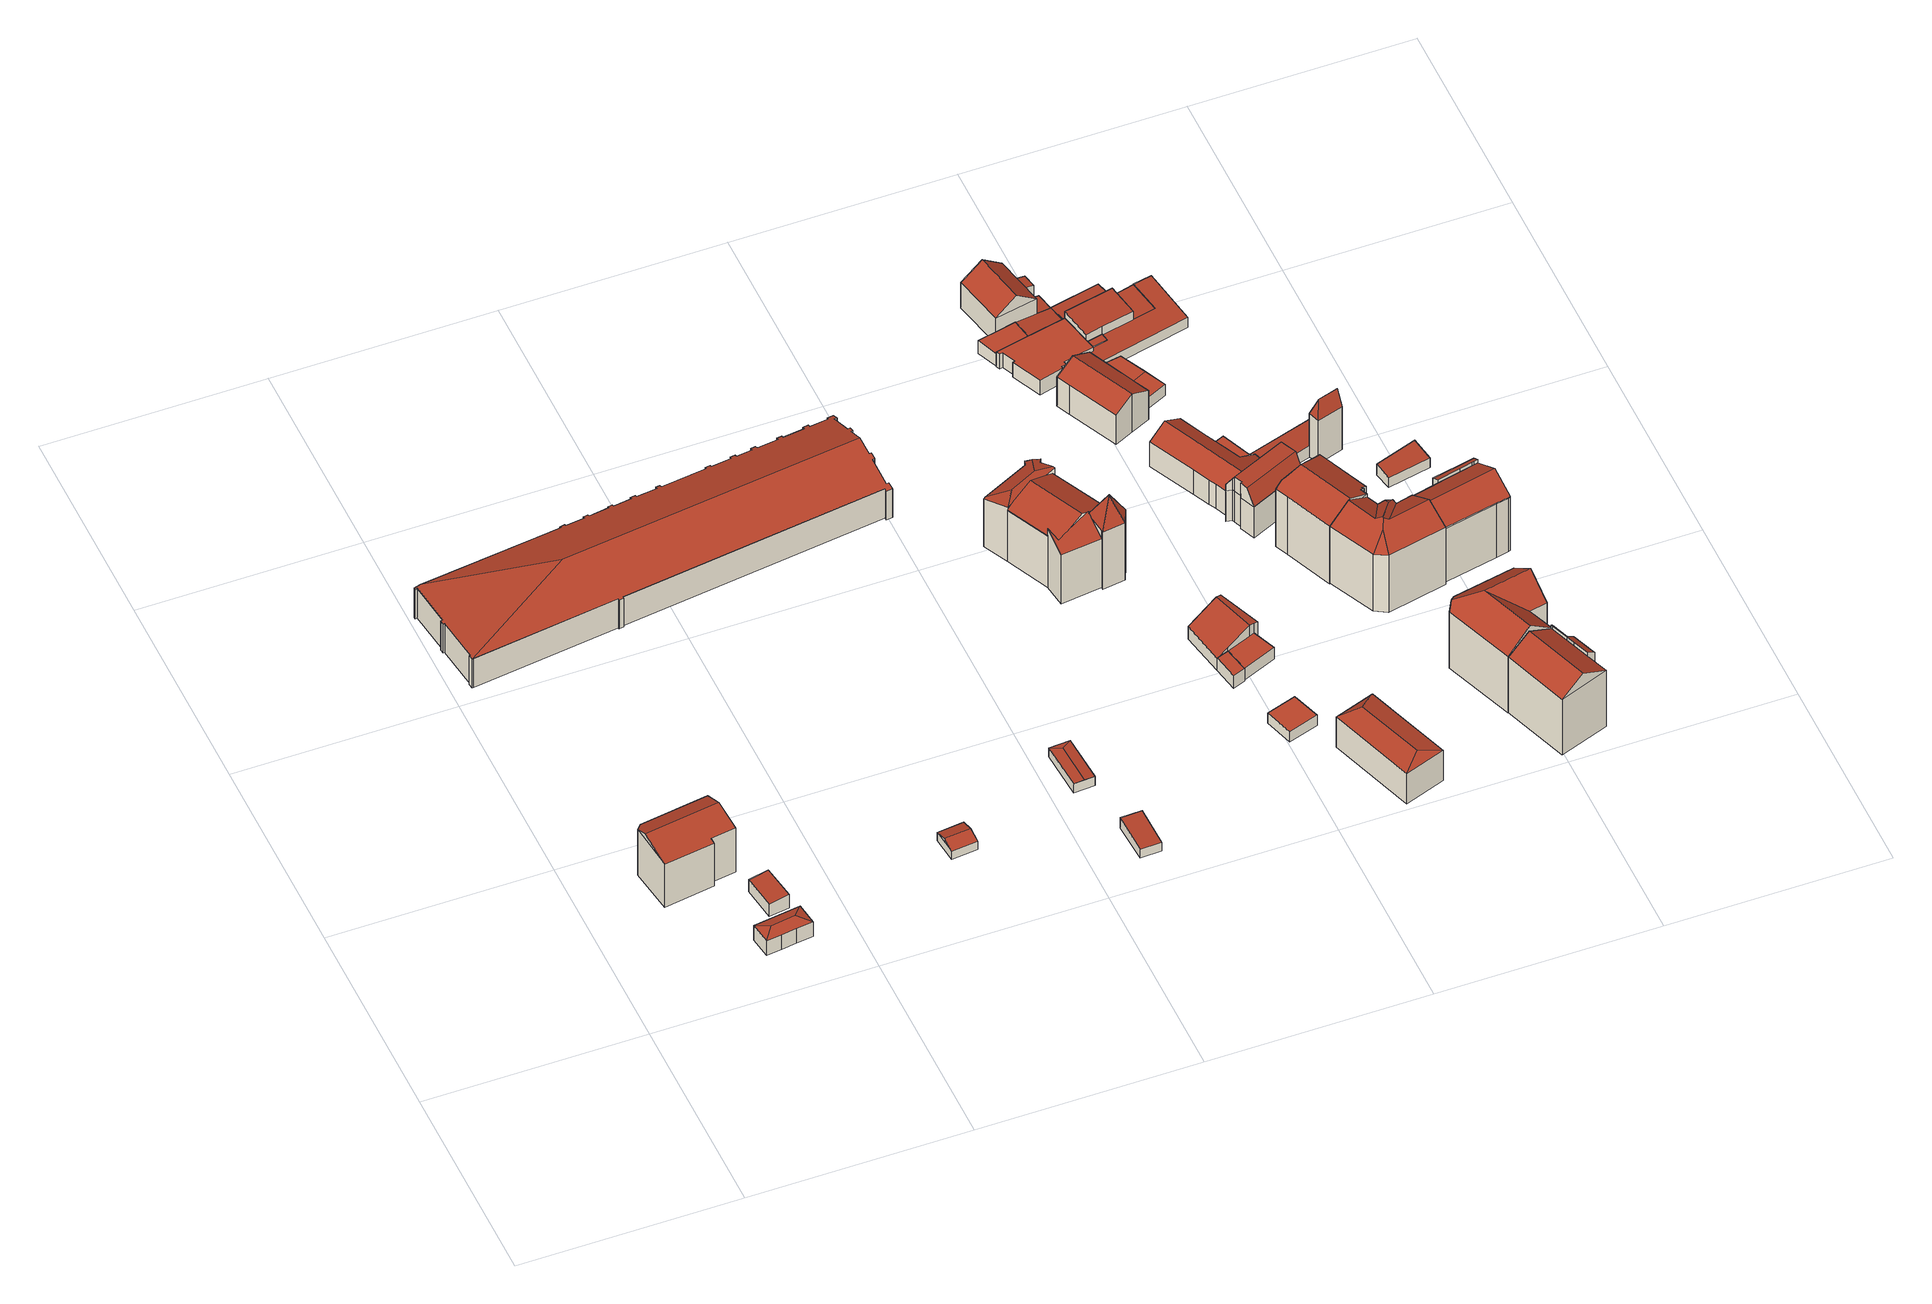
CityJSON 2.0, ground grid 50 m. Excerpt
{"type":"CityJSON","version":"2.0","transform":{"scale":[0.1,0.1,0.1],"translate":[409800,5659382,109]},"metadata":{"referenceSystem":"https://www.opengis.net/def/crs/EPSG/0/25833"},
"CityObjects":{
"building1":{"type":"Building","attributes":{"Dachtyp_tdc":"tdcFreeFormRoof","Gemeindeschluessel":14612000,"Dachneigung":15.01,"QualitaetDacherkennung":61,"Geometrietyp2DReferenz":"3000","measuredHeight":14.32,"function":"31001_9998","roofType":"5000"},"geometry":[{"type":"Solid","lod":"2","boundaries":[[[[0,1,2,3]],[[1,4,5,2]],[[4,6,7,5]],[[6,8,9,7]],[[8,10,11,9]],[[10,12,13,11]],[[12,0,3,13]],[[14,12,10,8,15]],[[1,0,14,15,6,4]],[[8,6,15]],[[0,12,14]],[[3,2,5,7,9,11,13]]]],"semantics":{"surfaces":[{"type":"WallSurface"},{"type":"RoofSurface"},{"type":"GroundSurface"}],"values":[[0,0,0,0,0,0,0,1,1,0,0,2]]}}]},
"building2":{"type":"Building","attributes":{"Dachtyp_tdc":"tdcFreeFormRoof","Gemeindeschluessel":14612000,"Dachneigung":17.48,"QualitaetDacherkennung":26,"Geometrietyp2DReferenz":"3000","measuredHeight":4.99,"function":"31001_9998","roofType":"5000"},"geometry":[{"type":"Solid","lod":"2","boundaries":[[[[16,17,18,19]],[[17,20,21,18]],[[20,22,23,21]],[[22,24,25,23]],[[24,26,27,25]],[[26,16,19,27]],[[22,20,17,16,28,29]],[[16,26,28]],[[26,24,29,28]],[[24,22,29]],[[19,18,21,23,25,27]]]],"semantics":{"surfaces":[{"type":"WallSurface"},{"type":"RoofSurface"},{"type":"GroundSurface"}],"values":[[0,0,0,0,0,0,1,1,1,1,2]]}}]},
"building3":{"type":"Building","attributes":{"Dachtyp_tdc":"tdcPolyFlatRoof","Gemeindeschluessel":14612000,"Dachneigung":5.68,"QualitaetDacherkennung":78,"Geometrietyp2DReferenz":"3000","measuredHeight":3.9,"function":"31001_9998","roofType":"2100"},"geometry":[{"type":"Solid","lod":"2","boundaries":[[[[30,31,32,33]],[[31,34,35,32]],[[34,36,37,35]],[[36,30,33,37]],[[36,34,31,30]],[[33,32,35,37]]]],"semantics":{"surfaces":[{"type":"WallSurface"},{"type":"RoofSurface"},{"type":"GroundSurface"}],"values":[[0,0,0,0,1,2]]}}]},
"building4":{"type":"Building","attributes":{"Dachtyp_tdc":"tdcGableRoof","Gemeindeschluessel":14612000,"Dachneigung":16.57,"QualitaetDacherkennung":82,"Geometrietyp2DReferenz":"3000","measuredHeight":3.23,"function":"31001_9998","roofType":"3100"},"geometry":[{"type":"Solid","lod":"2","boundaries":[[[[38,39,40,41]],[[39,42,43,40]],[[42,44,45,43]],[[44,38,41,45]],[[42,39,46]],[[38,44,47]],[[39,38,47,46]],[[44,42,46,47]],[[41,40,43,45]]]],"semantics":{"surfaces":[{"type":"WallSurface"},{"type":"RoofSurface"},{"type":"GroundSurface"}],"values":[[0,0,0,0,0,0,1,1,2]]}}]},
"building5":{"type":"Building","attributes":{"name":"Straßenbahnhof Mickten","Dachtyp_tdc":"tdcFreeFormRoof","Gemeindeschluessel":14612000,"Dachneigung":20.37,"QualitaetDacherkennung":36,"Geometrietyp2DReferenz":"3000","measuredHeight":12.6,"function":"31001_2052","roofType":"5000"},"geometry":[{"type":"Solid","lod":"2","boundaries":[[[[48,49,50,51]],[[49,52,53,50]],[[52,54,55,53]],[[54,56,57,55]],[[56,58,59,57]],[[58,60,61,59]],[[60,62,63,61]],[[62,64,65,63]],[[64,66,67,65]],[[66,68,69,67]],[[68,70,71,69]],[[70,72,73,71]],[[72,74,75,73]],[[74,76,77,75]],[[76,78,79,77]],[[78,80,81,79]],[[80,82,83,81]],[[82,84,85,83]],[[84,86,87,85]],[[86,88,89,87]],[[88,90,91,89]],[[90,92,93,91]],[[92,94,95,93]],[[94,96,97,95]],[[96,98,99,97]],[[98,100,101,99]],[[100,102,103,101]],[[102,104,105,103]],[[104,106,107,105]],[[106,108,109,107]],[[108,110,111,109]],[[110,112,113,111]],[[112,114,115,113]],[[114,116,117,115]],[[116,118,119,117]],[[118,120,121,119]],[[120,122,123,121]],[[122,124,125,123]],[[124,126,127,125]],[[126,128,129,127]],[[128,130,131,129]],[[130,132,133,131]],[[132,134,135,133]],[[134,136,137,135]],[[136,138,139,137]],[[138,140,141,139]],[[140,142,143,141]],[[142,144,145,143]],[[144,146,147,145]],[[146,148,149,147]],[[148,150,151,149]],[[150,152,153,151]],[[152,154,155,153]],[[154,156,157,155]],[[156,158,159,157]],[[158,160,161,159]],[[160,162,163,161]],[[162,164,165,163]],[[164,166,167,165]],[[166,168,169,167]],[[168,170,171,169]],[[170,172,173,171]],[[172,174,175,173]],[[174,176,177,175]],[[176,178,179,177]],[[178,180,181,179]],[[180,182,183,181]],[[182,184,185,183]],[[184,186,187,185]],[[186,188,189,187]],[[188,190,191,189]],[[190,192,193,191]],[[192,194,195,193]],[[194,196,197,195]],[[196,48,51,197]],[[198,199,90,200,201,202,203,204,205,206,207,208,209]],[[210,74,72,211,212,213,214,215,216,217,201,200,218,219,84,82,80,220]],[[221,222,223,224,225,226,227,228,229,230,231,232,233,234,235,236,237,238,239,240,241,242,243,244,245,246,247,248,249,250,251,252,253,254,255,256,257,258,259,260,261,262,263,264,265,266,267,268,269,270,202,201,217]],[[108,203,202,270,110]],[[110,270,269,112]],[[112,269,268,114]],[[114,268,267,116]],[[116,267,266,118]],[[118,266,265,120]],[[120,265,264,122]],[[122,264,263,124]],[[124,263,262,126]],[[126,262,261,128]],[[130,260,259,132]],[[136,257,256,138]],[[128,261,260,130]],[[132,259,258,134]],[[134,258,257,136]],[[138,256,255,140]],[[140,255,254,142]],[[142,254,253,144]],[[144,253,252,146]],[[146,252,251,148]],[[148,251,250,150]],[[150,250,249,152]],[[152,249,248,154]],[[154,248,247,156]],[[156,247,246,158]],[[158,246,245,160]],[[160,245,244,162]],[[162,244,243,164]],[[164,243,242,166]],[[166,242,241,168]],[[168,241,240,170]],[[170,240,239,172]],[[172,239,238,174]],[[174,238,237,176]],[[176,237,236,178]],[[178,236,235,180]],[[180,235,234,182]],[[182,234,233,184]],[[184,233,232,186]],[[186,232,231,188]],[[188,231,230,190]],[[190,230,229,192]],[[192,229,228,194]],[[194,228,227,196]],[[196,227,226,48]],[[48,226,225,49]],[[49,225,224,52]],[[52,224,223,54]],[[54,223,222,56]],[[56,222,221,58]],[[58,221,217,216,60]],[[78,220,80]],[[76,210,220,78]],[[86,219,218,88]],[[84,219,86]],[[88,218,200,90]],[[60,216,215,62]],[[62,215,214,64]],[[64,214,213,66]],[[66,213,212,68]],[[68,212,211,70]],[[70,211,72]],[[74,210,76]],[[96,209,208,98]],[[94,198,209,96]],[[98,208,207,100]],[[100,207,206,102]],[[102,206,205,104]],[[106,204,203,108]],[[104,205,204,106]],[[90,199,92]],[[92,199,198,94]],[[51,50,53,55,57,59,61,63,65,67,69,71,73,75,77,79,81,83,85,87,89,91,93,95,97,99,101,103,105,107,109,111,113,115,117,119,121,123,125,127,129,131,133,135,137,139,141,143,145,147,149,151,153,155,157,159,161,163,165,167,169,171,173,175,177,179,181,183,185,187,189,191,193,195,197]]]],"semantics":{"surfaces":[{"type":"WallSurface"},{"type":"RoofSurface"},{"type":"GroundSurface"}],"values":[[0,0,0,0,0,0,0,0,0,0,0,0,0,0,0,0,0,0,0,0,0,0,0,0,0,0,0,0,0,0,0,0,0,0,0,0,0,0,0,0,0,0,0,0,0,0,0,0,0,0,0,0,0,0,0,0,0,0,0,0,0,0,0,0,0,0,0,0,0,0,0,0,0,0,0,1,1,1,0,0,0,0,0,0,0,0,0,0,0,0,0,0,0,0,0,0,0,0,0,0,0,0,0,0,0,0,0,0,0,0,0,0,0,0,0,0,0,0,0,0,0,0,0,0,0,0,0,0,0,0,0,0,0,0,0,0,0,0,0,0,0,0,0,0,0,0,0,0,0,0,2]]}}]},
"building6":{"type":"Building","attributes":{"Dachtyp_tdc":"tdcPolyFlatRoof","Gemeindeschluessel":14612000,"Dachneigung":2.83,"QualitaetDacherkennung":81,"Geometrietyp2DReferenz":"3000","measuredHeight":2.91,"function":"31001_9998","roofType":"2100"},"geometry":[{"type":"Solid","lod":"2","boundaries":[[[[271,272,273,274]],[[272,275,276,273]],[[275,277,278,276]],[[277,271,274,278]],[[277,275,272,271]],[[274,273,276,278]]]],"semantics":{"surfaces":[{"type":"WallSurface"},{"type":"RoofSurface"},{"type":"GroundSurface"}],"values":[[0,0,0,0,1,2]]}}]},
"building7":{"type":"Building","attributes":{"Gemeindeschluessel":14612000,"Dachneigung":84.31,"Dachorientierung":176.51,"MittlereTraufHoehe":111.85,"QualitaetDacherkennung":81,"ObjektHoehe":2.68,"BodenHoehe":109.41,"Geometrietyp2DReferenz":"3000","AbsoluteHoehe":112.09,"Dachflaeche":55.54,"measuredHeight":2.68,"function":"31001_9998","roofType":"5000","storeysAboveGround":1},"geometry":[{"type":"MultiSurface","lod":"2","boundaries":[[[279,280,281,282]],[[280,283,284,281]],[[283,285,286,284]],[[285,279,282,286]],[[283,280,287]],[[279,285,288]],[[280,279,288,287]],[[285,283,287,288]],[[282,281,284,286]]],"semantics":{"surfaces":[{"type":"WallSurface"},{"type":"RoofSurface"},{"type":"GroundSurface"}],"values":[0,0,0,0,1,0,1,1,2]}}]},
"building8":{"type":"Building","attributes":{"Gemeindeschluessel":14612000,"Geometrietyp2DReferenz":"3000","function":"31001_9998","roofType":"9999"},"children":["building8-1","building8-2","building8-3","building8-4"]},
"building8-1":{"type":"BuildingPart","attributes":{"Dachtyp_tdc":"tdcFreeFormRoof","Dachneigung":60.37,"QualitaetDacherkennung":28,"Geometrietyp2DReferenz":"3000","measuredHeight":22.29,"roofType":"5000"},"parents":["building8"],"geometry":[{"type":"MultiSurface","lod":"2","boundaries":[[[289,290,291,292]],[[290,293,294,291]],[[293,295,296,297,294]],[[298,299,300,301,302]],[[299,289,292,300]],[[303,304,305,306,295,293]],[[303,293,290]],[[304,303,290,289]],[[304,289,299]],[[304,299,298,307,305]],[[292,291,294,297,308,301,300]]],"semantics":{"surfaces":[{"type":"WallSurface"},{"type":"RoofSurface"},{"type":"GroundSurface"}],"values":[0,0,0,0,0,1,1,1,1,1,2]}}]},
"building8-2":{"type":"BuildingPart","attributes":{"Dachtyp_tdc":"tdcGableRoof","Dachneigung":21.59,"QualitaetDacherkennung":41,"Geometrietyp2DReferenz":"3000","measuredHeight":17.66,"roofType":"3100"},"parents":["building8"],"geometry":[{"type":"MultiSurface","lod":"2","boundaries":[[[309,310,311,312]],[[313,302,301,314]],[[313,315,316,317,318,319,307,302]],[[320,321,322,317,316,323,324]],[[309,320,324,310]],[[301,308,325,312,311,314]]],"semantics":{"surfaces":[{"type":"WallSurface"},{"type":"RoofSurface"},{"type":"GroundSurface"}],"values":[0,0,1,1,0,2]}}]},
"building8-3":{"type":"BuildingPart","attributes":{"Dachtyp_tdc":"tdcFreeFormRoof","Dachneigung":27.57,"QualitaetDacherkennung":41,"Geometrietyp2DReferenz":"3000","measuredHeight":15.95,"roofType":"5000"},"parents":["building8"],"geometry":[{"type":"MultiSurface","lod":"2","boundaries":[[[326,327,328,329]],[[327,330,331,328]],[[330,332,333,331]],[[332,334,335,333]],[[334,336,337,335]],[[338,326,329,311,310,324]],[[338,339,340,326]],[[341,342,334,332,343]],[[336,342,341,339,338,323,315]],[[341,343,330,327,340,339]],[[327,326,340]],[[332,330,343]],[[336,334,342]],[[329,328,331,333,335,337,314,311]]],"semantics":{"surfaces":[{"type":"WallSurface"},{"type":"RoofSurface"},{"type":"GroundSurface"}],"values":[0,0,0,0,0,0,1,1,1,1,0,0,0,2]}}]},
"building8-4":{"type":"BuildingPart","attributes":{"Dachtyp_tdc":"tdcPolyFlatRoof","Dachneigung":28.76,"QualitaetDacherkennung":67,"Geometrietyp2DReferenz":"3000","measuredHeight":16.93,"roofType":"2100"},"parents":["building8"],"geometry":[{"type":"MultiSurface","lod":"2","boundaries":[[[296,344,345,297]],[[344,346,320,309,312,345]],[[346,344,296,306,347,318,322,348]],[[325,308,297,345,312]]],"semantics":{"surfaces":[{"type":"WallSurface"},{"type":"RoofSurface"},{"type":"GroundSurface"}],"values":[0,0,1,2]}}]},
"building9":{"type":"Building","attributes":{"Dachtyp_tdc":"tdcPolyFlatRoof","Gemeindeschluessel":14612000,"Dachneigung":0,"QualitaetDacherkennung":78,"Geometrietyp2DReferenz":"3000","measuredHeight":3.44,"function":"31001_9998","roofType":"1000"},"geometry":[{"type":"Solid","lod":"2","boundaries":[[[[349,350,351,352]],[[350,353,354,351]],[[353,355,356,354]],[[355,349,352,356]],[[355,353,350,349]],[[352,351,354,356]]]],"semantics":{"surfaces":[{"type":"WallSurface"},{"type":"RoofSurface"},{"type":"GroundSurface"}],"values":[[0,0,0,0,1,2]]}}]},
"building10":{"type":"Building","attributes":{"Dachtyp_tdc":"tdcPolyFlatRoof","Gemeindeschluessel":14612000,"Dachneigung":0,"QualitaetDacherkennung":74,"Geometrietyp2DReferenz":"3000","measuredHeight":2.83,"function":"31001_9998","roofType":"1000"},"geometry":[{"type":"Solid","lod":"2","boundaries":[[[[357,358,359,360]],[[358,361,362,359]],[[361,363,364,362]],[[363,357,360,364]],[[363,361,358,357]],[[360,359,362,364]]]],"semantics":{"surfaces":[{"type":"WallSurface"},{"type":"RoofSurface"},{"type":"GroundSurface"}],"values":[[0,0,0,0,1,2]]}}]},
"building11":{"type":"Building","attributes":{"Dachtyp_tdc":"tdcGableRoof","Gemeindeschluessel":14612000,"Dachneigung":20.02,"QualitaetDacherkennung":50,"Geometrietyp2DReferenz":"3000","measuredHeight":6.52,"function":"31001_9998","roofType":"3100"},"geometry":[{"type":"Solid","lod":"2","boundaries":[[[[365,366,367,368]],[[366,369,356,367]],[[369,370,354,356]],[[370,371,372,354]],[[371,373,374,372]],[[373,375,376,374]],[[375,377,378,376]],[[377,365,368,378]],[[373,371,370,369,366]],[[366,365,377,375,373]],[[368,367,356,354,372,374,376,378]]]],"semantics":{"surfaces":[{"type":"WallSurface"},{"type":"RoofSurface"},{"type":"GroundSurface"}],"values":[[0,0,0,0,0,0,0,0,1,1,2]]}}]},
"building12":{"type":"Building","attributes":{"Dachtyp_tdc":"tdcPolyFlatRoof","Gemeindeschluessel":14612000,"Dachneigung":0,"QualitaetDacherkennung":77,"Geometrietyp2DReferenz":"3000","measuredHeight":3.36,"function":"31001_9998","roofType":"1000"},"geometry":[{"type":"Solid","lod":"2","boundaries":[[[[379,380,381,382]],[[380,383,384,381]],[[383,385,386,384]],[[385,379,382,386]],[[385,383,380,379]],[[382,381,384,386]]]],"semantics":{"surfaces":[{"type":"WallSurface"},{"type":"RoofSurface"},{"type":"GroundSurface"}],"values":[[0,0,0,0,1,2]]}}]},
"building13":{"type":"Building","attributes":{"Dachtyp_tdc":"tdcFreeFormRoof","Gemeindeschluessel":14612000,"Dachneigung":17.08,"QualitaetDacherkennung":82,"Geometrietyp2DReferenz":"3000","measuredHeight":10.09,"function":"31001_9998","roofType":"5000"},"geometry":[{"type":"Solid","lod":"2","boundaries":[[[[387,388,389,390]],[[388,391,392,389]],[[391,393,394,392]],[[393,395,396,394]],[[395,387,390,396]],[[397,387,398]],[[393,399,395]],[[395,399,398,387]],[[393,391,388,397,398,399]],[[388,387,397]],[[390,389,392,394,396]]]],"semantics":{"surfaces":[{"type":"WallSurface"},{"type":"RoofSurface"},{"type":"GroundSurface"}],"values":[[0,0,0,0,0,1,1,1,1,0,2]]}}]},
"building14":{"type":"Building","attributes":{"Dachtyp_tdc":"tdcPolyFlatRoof","Gemeindeschluessel":14612000,"Dachneigung":3.05,"QualitaetDacherkennung":70,"Geometrietyp2DReferenz":"3000","measuredHeight":3.7,"function":"31001_9998","roofType":"2100"},"geometry":[{"type":"Solid","lod":"2","boundaries":[[[[400,401,402,403]],[[401,404,405,402]],[[404,406,407,405]],[[406,408,409,407]],[[408,400,403,409]],[[408,406,404,401,400]],[[403,402,405,407,409]]]],"semantics":{"surfaces":[{"type":"WallSurface"},{"type":"RoofSurface"},{"type":"GroundSurface"}],"values":[[0,0,0,0,0,1,2]]}}]},
"building15":{"type":"Building","attributes":{"Dachtyp_tdc":"tdcPolyFlatRoof","Gemeindeschluessel":14612000,"Dachneigung":0,"QualitaetDacherkennung":82,"Geometrietyp2DReferenz":"3000","measuredHeight":4.2,"function":"31001_9998","roofType":"1000"},"geometry":[{"type":"Solid","lod":"2","boundaries":[[[[410,411,412,413]],[[411,414,415,412]],[[414,416,417,415]],[[416,418,419,417]],[[418,420,421,419]],[[420,422,423,421]],[[422,424,425,423]],[[424,426,427,425]],[[426,428,429,427]],[[428,430,431,429]],[[430,432,433,431]],[[432,434,435,433]],[[434,436,437,435]],[[436,438,439,437]],[[438,440,441,439]],[[440,410,413,441]],[[440,438,436,434,432,430,428,426,424,422,420,418,416,414,411,410]],[[413,412,415,417,419,421,423,425,427,429,431,433,435,437,439,441]]]],"semantics":{"surfaces":[{"type":"WallSurface"},{"type":"RoofSurface"},{"type":"GroundSurface"}],"values":[[0,0,0,0,0,0,0,0,0,0,0,0,0,0,0,0,1,2]]}}]},
"building16":{"type":"Building","attributes":{"Gemeindeschluessel":14612000,"Geometrietyp2DReferenz":"3000","function":"31001_9998","roofType":"9999"},"children":["building16-1","building16-2"]},
"building16-1":{"type":"BuildingPart","attributes":{"Dachtyp_tdc":"tdcGableRoof","Dachneigung":28.57,"QualitaetDacherkennung":68,"Geometrietyp2DReferenz":"3000","measuredHeight":10.9,"roofType":"3100"},"parents":["building16"],"geometry":[{"type":"MultiSurface","lod":"2","boundaries":[[[442,443,444,445]],[[443,446,447,444]],[[446,448,449,447]],[[448,450,451,449]],[[450,452,451]],[[453,454,455]],[[453,456,457,454]],[[456,458,459,457]],[[458,460,461,459]],[[460,462,463,461]],[[462,464,465,463]],[[464,442,445,465]],[[460,458,456,453,450,448,446,443]],[[443,442,464,462,460]],[[445,444,447,449,451,454,457,459,461,463,465]]],"semantics":{"surfaces":[{"type":"WallSurface"},{"type":"RoofSurface"},{"type":"GroundSurface"}],"values":[0,0,0,0,0,0,0,0,0,0,0,0,1,1,2]}}]},
"building16-2":{"type":"BuildingPart","attributes":{"Dachtyp_tdc":"tdcPolyFlatRoof","Dachneigung":0,"QualitaetDacherkennung":64,"Geometrietyp2DReferenz":"3000","measuredHeight":3.22,"roofType":"1000"},"parents":["building16"],"geometry":[{"type":"MultiSurface","lod":"2","boundaries":[[[452,466,467,451]],[[466,468,469,467]],[[468,455,454,469]],[[455,468,466,452]],[[451,467,469,454]]],"semantics":{"surfaces":[{"type":"WallSurface"},{"type":"RoofSurface"},{"type":"GroundSurface"}],"values":[0,0,0,1,2]}}]},
"building17":{"type":"Building","attributes":{"Gemeindeschluessel":14612000,"Geometrietyp2DReferenz":"3000","function":"31001_9998","roofType":"9999"},"children":["building17-1","building17-2"]},
"building17-1":{"type":"BuildingPart","attributes":{"Dachtyp_tdc":"tdcPolyFlatRoof","Dachneigung":12.14,"QualitaetDacherkennung":47,"Geometrietyp2DReferenz":"3000","measuredHeight":6.46,"roofType":"2100"},"parents":["building17"],"geometry":[{"type":"MultiSurface","lod":"2","boundaries":[[[470,471,472,473]],[[471,474,475,472]],[[474,476,477,475]],[[476,474,471,470]],[[473,472,475,477]]],"semantics":{"surfaces":[{"type":"WallSurface"},{"type":"RoofSurface"},{"type":"GroundSurface"}],"values":[0,0,0,1,2]}}]},
"building17-2":{"type":"BuildingPart","attributes":{"Dachtyp_tdc":"tdcGableRoof","Dachneigung":34.69,"QualitaetDacherkennung":67,"Geometrietyp2DReferenz":"3000","measuredHeight":10.78,"roofType":"3100"},"parents":["building17"],"geometry":[{"type":"MultiSurface","lod":"2","boundaries":[[[478,479,480,481]],[[479,482,483,480]],[[482,484,485,483]],[[479,478,486]],[[484,482,487]],[[478,484,487,486]],[[482,479,486,487]],[[485,473,477,481,480,483]]],"semantics":{"surfaces":[{"type":"WallSurface"},{"type":"RoofSurface"},{"type":"GroundSurface"}],"values":[0,0,0,0,0,1,1,2]}}]},
"building18":{"type":"Building","attributes":{"Dachtyp_tdc":"tdcPolyFlatRoof","Gemeindeschluessel":14612000,"Dachneigung":5.79,"QualitaetDacherkennung":58,"Geometrietyp2DReferenz":"3000","measuredHeight":3.62,"function":"31001_9998","roofType":"2100"},"geometry":[{"type":"Solid","lod":"2","boundaries":[[[[488,406,489,490]],[[406,491,492,489]],[[491,493,494,492]],[[493,495,496,494]],[[495,488,490,496]],[[495,493,491,406,488]],[[490,489,492,494,496]]]],"semantics":{"surfaces":[{"type":"WallSurface"},{"type":"RoofSurface"},{"type":"GroundSurface"}],"values":[[0,0,0,0,0,1,2]]}}]},
"building19":{"type":"Building","attributes":{"Dachtyp_tdc":"tdcFreeFormRoof","Gemeindeschluessel":14612000,"Dachneigung":30.18,"QualitaetDacherkennung":45,"Geometrietyp2DReferenz":"3000","measuredHeight":9.51,"function":"31001_9998","roofType":"5000"},"geometry":[{"type":"Solid","lod":"2","boundaries":[[[[497,498,499,500]],[[498,501,502,499]],[[501,503,504,502]],[[503,505,506,504]],[[505,507,508,506]],[[507,509,510,508]],[[509,511,512,510]],[[511,513,514,512]],[[513,515,516,514]],[[515,517,518,516]],[[517,519,520,518]],[[519,521,522,520]],[[521,523,524,522]],[[523,525,526,524]],[[525,497,500,526]],[[498,497,527,528,507,505,503,501]],[[521,519,517,515,513,511,509,528,527,525,523]],[[497,525,527]],[[509,507,528]],[[500,499,502,504,506,508,510,512,514,516,518,520,522,524,526]]]],"semantics":{"surfaces":[{"type":"WallSurface"},{"type":"RoofSurface"},{"type":"GroundSurface"}],"values":[[0,0,0,0,0,0,0,0,0,0,0,0,0,0,0,1,1,0,0,2]]}}]},
"building20":{"type":"Building","attributes":{"Dachtyp_tdc":"tdcPolyFlatRoof","Gemeindeschluessel":14612000,"Dachneigung":5.81,"QualitaetDacherkennung":66,"Geometrietyp2DReferenz":"3000","measuredHeight":2.85,"function":"31001_9998","roofType":"2100"},"geometry":[{"type":"Solid","lod":"2","boundaries":[[[[529,530,531,532]],[[530,533,534,531]],[[533,535,536,534]],[[535,537,538,536]],[[537,529,532,538]],[[537,535,533,530,529]],[[532,531,534,536,538]]]],"semantics":{"surfaces":[{"type":"WallSurface"},{"type":"RoofSurface"},{"type":"GroundSurface"}],"values":[[0,0,0,0,0,1,2]]}}]},
"building21":{"type":"Building","attributes":{"Dachtyp_tdc":"tdcFreeFormRoof","Gemeindeschluessel":14612000,"Dachneigung":67.31,"QualitaetDacherkennung":65,"Geometrietyp2DReferenz":"3000","measuredHeight":13.13,"function":"31001_9998","roofType":"5000"},"geometry":[{"type":"Solid","lod":"2","boundaries":[[[[539,540,541,542]],[[540,543,544,541]],[[543,545,546,544]],[[545,547,499,546]],[[547,548,500,499]],[[548,549,526,500]],[[549,550,551,526]],[[550,552,553,551]],[[552,554,555,553]],[[554,556,557,555]],[[556,558,559,557]],[[558,539,542,559]],[[560,561,562,563]],[[564,565,566,547,567,568,569]],[[561,570,564,569,571,572,562]],[[556,563,562,572,558]],[[558,572,571,539]],[[539,571,569,540]],[[550,564,570,552]],[[552,570,561,560,554]],[[540,569,568,543]],[[543,568,567,545]],[[545,567,547]],[[548,566,565,549]],[[547,566,548]],[[549,565,564,550]],[[554,560,563,556]],[[542,541,544,546,499,500,526,551,553,555,557,559]]]],"semantics":{"surfaces":[{"type":"WallSurface"},{"type":"RoofSurface"},{"type":"GroundSurface"}],"values":[[0,0,0,0,0,0,0,0,0,0,0,0,1,1,1,0,0,0,0,0,0,0,0,0,0,0,0,2]]}}]},
"building22":{"type":"Building","attributes":{"Gemeindeschluessel":14612000,"Geometrietyp2DReferenz":"3000","function":"31001_9998","roofType":"9999"},"children":["building22-1","building22-2"]},
"building22-1":{"type":"BuildingPart","attributes":{"Dachtyp_tdc":"tdcPolyFlatRoof","Dachneigung":0,"QualitaetDacherkennung":88,"Geometrietyp2DReferenz":"3000","measuredHeight":3.17,"roofType":"1000"},"parents":["building22"],"geometry":[{"type":"MultiSurface","lod":"2","boundaries":[[[573,574,575,576]],[[574,577,578,575]],[[577,579,580,578]],[[579,581,582,580]],[[583,573,576,584]],[[583,581,579,577,574,573]],[[576,575,578,580,582,584]]],"semantics":{"surfaces":[{"type":"WallSurface"},{"type":"RoofSurface"},{"type":"GroundSurface"}],"values":[0,0,0,0,0,1,2]}}]},
"building22-2":{"type":"BuildingPart","attributes":{"Dachtyp_tdc":"tdcPolyFlatRoof","Dachneigung":0,"QualitaetDacherkennung":82,"Geometrietyp2DReferenz":"3000","measuredHeight":3.19,"roofType":"1000"},"parents":["building22"],"geometry":[{"type":"MultiSurface","lod":"2","boundaries":[[[585,583,584,586]],[[587,588,582,581]],[[587,589,590,588]],[[589,591,592,590]],[[591,585,586,592]],[[591,589,587,581,583,585]],[[586,584,582,588,590,592]]],"semantics":{"surfaces":[{"type":"WallSurface"},{"type":"RoofSurface"},{"type":"GroundSurface"}],"values":[0,0,0,0,0,1,2]}}]},
"building23":{"type":"Building","attributes":{"Dachtyp_tdc":"tdcPolyFlatRoof","Gemeindeschluessel":14612000,"Dachneigung":3.95,"QualitaetDacherkennung":54,"Geometrietyp2DReferenz":"3000","measuredHeight":3.44,"function":"31001_9998","roofType":"2100"},"geometry":[{"type":"Solid","lod":"2","boundaries":[[[[593,594,595,596]],[[594,597,598,595]],[[597,599,600,598]],[[599,593,596,600]],[[599,597,594,593]],[[596,595,598,600]]]],"semantics":{"surfaces":[{"type":"WallSurface"},{"type":"RoofSurface"},{"type":"GroundSurface"}],"values":[[0,0,0,0,1,2]]}}]},
"building24":{"type":"Building","attributes":{"Dachtyp_tdc":"tdcFreeFormRoof","Gemeindeschluessel":14612000,"Dachneigung":26.94,"QualitaetDacherkennung":59,"Geometrietyp2DReferenz":"3000","measuredHeight":19.9,"function":"31001_9998","roofType":"5000"},"geometry":[{"type":"Solid","lod":"2","boundaries":[[[[601,602,603,604]],[[602,605,606,603]],[[605,607,608,606]],[[607,609,610,608]],[[609,611,612,610]],[[611,613,614,612]],[[613,615,616,614]],[[615,617,618,616]],[[617,619,620,618]],[[619,601,604,620]],[[621,622,602,623]],[[617,624,621,623,601,619]],[[624,615,613,611,609,607,605,622,621]],[[617,615,624]],[[602,601,623]],[[605,602,622]],[[604,603,606,608,610,612,614,616,618,620]]]],"semantics":{"surfaces":[{"type":"WallSurface"},{"type":"RoofSurface"},{"type":"GroundSurface"}],"values":[[0,0,0,0,0,0,0,0,0,0,1,1,1,0,0,0,2]]}}]},
"building25":{"type":"Building","attributes":{"Dachtyp_tdc":"tdcPolyFlatRoof","Gemeindeschluessel":14612000,"Dachneigung":2.6,"QualitaetDacherkennung":77,"Geometrietyp2DReferenz":"3000","measuredHeight":3.23,"function":"31001_9998","roofType":"2100"},"geometry":[{"type":"Solid","lod":"2","boundaries":[[[[625,626,514,516]],[[626,627,512,514]],[[627,628,629,512]],[[628,630,631,629]],[[630,632,518,631]],[[632,625,516,518]],[[632,630,628,627,626,625]],[[516,514,512,629,631,518]]]],"semantics":{"surfaces":[{"type":"WallSurface"},{"type":"RoofSurface"},{"type":"GroundSurface"}],"values":[[0,0,0,0,0,0,1,2]]}}]},
"building26":{"type":"Building","attributes":{"Dachtyp_tdc":"tdcPolyFlatRoof","Gemeindeschluessel":14612000,"Dachneigung":2.93,"QualitaetDacherkennung":82,"Geometrietyp2DReferenz":"3000","measuredHeight":5.91,"function":"31001_9998","roofType":"2100"},"geometry":[{"type":"Solid","lod":"2","boundaries":[[[[633,634,496,635]],[[634,636,637,496]],[[636,638,639,637]],[[638,640,641,639]],[[640,633,635,641]],[[640,638,636,634,633]],[[635,496,637,639,641]]]],"semantics":{"surfaces":[{"type":"WallSurface"},{"type":"RoofSurface"},{"type":"GroundSurface"}],"values":[[0,0,0,0,0,1,2]]}}]},
"building27":{"type":"Building","attributes":{"Dachtyp_tdc":"tdcFreeFormRoof","Gemeindeschluessel":14612000,"Dachneigung":31.24,"QualitaetDacherkennung":63,"Geometrietyp2DReferenz":"3000","measuredHeight":20.14,"function":"31001_9998","roofType":"5000"},"geometry":[{"type":"Solid","lod":"2","boundaries":[[[[642,643,644,645]],[[643,617,646,644]],[[617,647,648,646]],[[647,649,650,648]],[[649,651,652,650]],[[651,653,654,652]],[[653,655,656,654]],[[655,657,658,656]],[[657,659,660,658]],[[659,642,645,660]],[[661,659,657]],[[662,661,657,655]],[[663,664,665,662,655,653]],[[663,653,651]],[[666,664,663,651,649]],[[667,666,649,647]],[[667,647,617]],[[668,665,664,666,667,617,643]],[[668,643,642]],[[661,662,665,668,642,659]],[[645,644,646,648,650,652,654,656,658,660]]]],"semantics":{"surfaces":[{"type":"WallSurface"},{"type":"RoofSurface"},{"type":"GroundSurface"}],"values":[[0,0,0,0,0,0,0,0,0,0,0,1,1,1,1,1,0,1,1,1,2]]}}]},
"building28":{"type":"Building","attributes":{"Dachtyp_tdc":"tdcPolyFlatRoof","Gemeindeschluessel":14612000,"Dachneigung":2.98,"QualitaetDacherkennung":72,"Geometrietyp2DReferenz":"3000","measuredHeight":3,"function":"31001_9998","roofType":"2100"},"geometry":[{"type":"Solid","lod":"2","boundaries":[[[[669,670,538,671]],[[670,672,673,538]],[[672,674,675,673]],[[674,676,677,675]],[[676,669,671,677]],[[676,674,672,670,669]],[[671,538,673,675,677]]]],"semantics":{"surfaces":[{"type":"WallSurface"},{"type":"RoofSurface"},{"type":"GroundSurface"}],"values":[[0,0,0,0,0,1,2]]}}]},
"building29":{"type":"Building","attributes":{"Gemeindeschluessel":14612000,"Geometrietyp2DReferenz":"3000","function":"31001_9998","roofType":"9999"},"children":["building29-1","building29-2"]},
"building29-1":{"type":"BuildingPart","attributes":{"Dachtyp_tdc":"tdcPolyFlatRoof","Dachneigung":33.37,"QualitaetDacherkennung":44,"Geometrietyp2DReferenz":"3000","measuredHeight":17.09,"roofType":"2100"},"parents":["building29"],"geometry":[{"type":"MultiSurface","lod":"2","boundaries":[[[678,679,680,681,682]],[[679,683,684,680]],[[683,685,686,684]],[[685,687,688,686]],[[687,689,690,691,688]],[[689,687,685,683,679,678]],[[681,680,684,686,688,691]]],"semantics":{"surfaces":[{"type":"WallSurface"},{"type":"RoofSurface"},{"type":"GroundSurface"}],"values":[0,0,0,0,0,1,2]}}]},
"building29-2":{"type":"BuildingPart","attributes":{"Dachtyp_tdc":"tdcGableRoof","Dachneigung":29.11,"QualitaetDacherkennung":30,"Geometrietyp2DReferenz":"3000","measuredHeight":19.49,"roofType":"3100"},"parents":["building29"],"geometry":[{"type":"MultiSurface","lod":"2","boundaries":[[[692,693,694,695]],[[693,682,681,694]],[[696,692,695,697]],[[682,693,698]],[[692,696,699]],[[693,692,699,698]],[[696,690,682,698,699]],[[695,694,681,691,697]]],"semantics":{"surfaces":[{"type":"WallSurface"},{"type":"RoofSurface"},{"type":"GroundSurface"}],"values":[0,0,0,0,0,1,1,2]}}]},
"building30":{"type":"Building","attributes":{"Dachtyp_tdc":"tdcFreeFormRoof","Gemeindeschluessel":14612000,"Dachneigung":40.06,"QualitaetDacherkennung":24,"Geometrietyp2DReferenz":"3000","measuredHeight":21.14,"function":"31001_9998","roofType":"5000"},"geometry":[{"type":"Solid","lod":"2","boundaries":[[[[700,701,702,703]],[[701,704,705,702]],[[704,706,707,705]],[[706,708,709,707]],[[708,710,711,709]],[[710,712,713,711]],[[712,700,703,713]],[[714,712,710]],[[715,716,714,710,708]],[[715,708,706]],[[717,718,716,715,706,704]],[[717,704,701]],[[718,717,701,700]],[[714,716,718,700,712]],[[703,702,705,707,709,711,713]]]],"semantics":{"surfaces":[{"type":"WallSurface"},{"type":"RoofSurface"},{"type":"GroundSurface"}],"values":[[0,0,0,0,0,0,0,0,1,0,1,0,1,1,2]]}}]},
"building31":{"type":"Building","attributes":{"Dachtyp_tdc":"tdcPolyFlatRoof","Gemeindeschluessel":14612000,"Dachneigung":5.05,"QualitaetDacherkennung":73,"Geometrietyp2DReferenz":"3000","measuredHeight":3.99,"function":"31001_9998","roofType":"2100"},"geometry":[{"type":"Solid","lod":"2","boundaries":[[[[719,720,721,722]],[[720,723,724,721]],[[723,725,726,724]],[[723,720,719,727,728,729,730,731,732,733,725]],[[726,734,735,736,596,600,598,737,722,721,724]],[[725,733,734,726]],[[733,732,735,734]],[[732,731,736,735]],[[731,730,596,736]],[[730,729,600,596]],[[729,728,598,600]],[[728,727,737,598]],[[727,719,722,737]]]],"semantics":{"surfaces":[{"type":"WallSurface"},{"type":"RoofSurface"},{"type":"GroundSurface"}],"values":[[0,0,0,1,2,0,0,0,0,0,0,0,0]]}}]},
"building32":{"type":"Building","attributes":{"Dachtyp_tdc":"tdcPolyFlatRoof","Gemeindeschluessel":14612000,"Dachneigung":4.98,"QualitaetDacherkennung":79,"Geometrietyp2DReferenz":"3000","measuredHeight":3.66,"function":"31001_9998","roofType":"2100"},"geometry":[{"type":"Solid","lod":"2","boundaries":[[[[738,739,740,741]],[[739,742,743,740]],[[742,719,744,743]],[[719,727,745,744]],[[727,738,741,745]],[[727,719,742,739,738]],[[741,740,743,744,745]]]],"semantics":{"surfaces":[{"type":"WallSurface"},{"type":"RoofSurface"},{"type":"GroundSurface"}],"values":[[0,0,0,0,0,1,2]]}}]},
"building33":{"type":"Building","attributes":{"Dachtyp_tdc":"tdcPolyFlatRoof","Gemeindeschluessel":14612000,"Dachneigung":3.1,"QualitaetDacherkennung":77,"Geometrietyp2DReferenz":"3000","measuredHeight":3.24,"function":"31001_9998","roofType":"2100"},"geometry":[{"type":"Solid","lod":"2","boundaries":[[[[746,747,748,749]],[[747,750,751,748]],[[750,752,753,751]],[[752,754,755,753]],[[754,756,757,755]],[[756,758,759,757]],[[758,760,761,759]],[[760,762,763,761]],[[762,764,765,763]],[[764,746,749,765]],[[764,762,760,758,756,754,752,750,747,746]],[[749,748,751,753,755,757,759,761,763,765]]]],"semantics":{"surfaces":[{"type":"WallSurface"},{"type":"RoofSurface"},{"type":"GroundSurface"}],"values":[[0,0,0,0,0,0,0,0,0,0,1,2]]}}]},
"building34":{"type":"Building","attributes":{"Dachtyp_tdc":"tdcFreeFormRoof","Gemeindeschluessel":14612000,"Dachneigung":72.03,"QualitaetDacherkennung":14,"Geometrietyp2DReferenz":"3000","measuredHeight":16.53,"function":"31001_9998","roofType":"5000"},"geometry":[{"type":"Solid","lod":"2","boundaries":[[[[766,767,768,769]],[[767,770,771,768]],[[770,772,773,771]],[[772,766,769,773]],[[774,775,772,770]],[[774,770,767]],[[775,774,767,766]],[[775,766,772]],[[769,768,771,773]]]],"semantics":{"surfaces":[{"type":"WallSurface"},{"type":"RoofSurface"},{"type":"GroundSurface"}],"values":[[0,0,0,0,1,0,1,1,2]]}}]},
"building35":{"type":"Building","attributes":{"Gemeindeschluessel":14612000,"Geometrietyp2DReferenz":"3000","function":"31001_9998","roofType":"9999"},"children":["building35-1","building35-2"]},
"building35-1":{"type":"BuildingPart","attributes":{"Dachtyp_tdc":"tdcGableRoof","Dachneigung":29.93,"QualitaetDacherkennung":65,"Geometrietyp2DReferenz":"3000","measuredHeight":18.78,"roofType":"3100"},"parents":["building35"],"geometry":[{"type":"MultiSurface","lod":"2","boundaries":[[[776,777,778,779]],[[777,780,781,778]],[[780,782,783,781]],[[782,784,785,783]],[[784,786,787,785]],[[786,788,789,787]],[[790,791,792,793,776]],[[794,793,792,659,795,796]],[[777,794,796,780]],[[780,796,795,782]],[[782,795,659,784]],[[784,659,792,791,786]],[[776,793,794,777]],[[786,791,790,788]],[[788,790,776]],[[789,779,778,781,783,785,787]]],"semantics":{"surfaces":[{"type":"WallSurface"},{"type":"RoofSurface"},{"type":"GroundSurface"}],"values":[0,0,0,0,0,0,1,1,0,0,0,0,0,0,0,2]}}]},
"building35-2":{"type":"BuildingPart","attributes":{"Dachtyp_tdc":"tdcPolyFlatRoof","Dachneigung":26.91,"QualitaetDacherkennung":70,"Geometrietyp2DReferenz":"3000","measuredHeight":16.32,"roofType":"2100"},"parents":["building35"],"geometry":[{"type":"MultiSurface","lod":"2","boundaries":[[[797,798,799,789,788]],[[798,800,801,799]],[[800,802,803,801]],[[802,804,805,803]],[[804,806,776,779,805]],[[804,802,800,798,797,806]],[[779,789,799,801,803,805]]],"semantics":{"surfaces":[{"type":"WallSurface"},{"type":"RoofSurface"},{"type":"GroundSurface"}],"values":[0,0,0,0,0,1,2]}}]},
"building36":{"type":"Building","attributes":{"Dachtyp_tdc":"tdcPolyFlatRoof","Gemeindeschluessel":14612000,"Dachneigung":5.68,"QualitaetDacherkennung":61,"Geometrietyp2DReferenz":"3000","measuredHeight":3.24,"function":"31001_9998","roofType":"2100"},"geometry":[{"type":"Solid","lod":"2","boundaries":[[[[807,808,809,810]],[[808,811,812,809]],[[811,813,814,812]],[[813,807,810,814]],[[813,811,808,807]],[[810,809,812,814]]]],"semantics":{"surfaces":[{"type":"WallSurface"},{"type":"RoofSurface"},{"type":"GroundSurface"}],"values":[[0,0,0,0,1,2]]}}]}
},
"vertices":[
[332,348,138],[275,340,138],[275,340,12],[332,348,12],[277,328,135],[277,328,12],[162,311,135],[162,311,12],[147,416,142],[147,416,12],[160,434,135],[160,434,12],[316,457,135],[316,457,12],[322,412,155],[151,387,155],
[407,123,52],[369,118,52],[369,118,10],[407,123,10],[335,113,52],[335,113,10],[300,109,52],[300,109,10],[293,159,52],[293,159,10],[400,174,52],[400,174,10],[378,145,60],[322,137,60],
[337,291,42],[382,297,47],[382,297,8],[337,291,8],[394,217,47],[394,217,8],[348,210,42],[348,210,8],
[743,281,29],[803,287,29],[803,287,5],[743,281,5],[809,227,28],[809,227,5],[750,221,28],[750,221,5],[806,258,37],[746,252,37],
[976,1369,94],[970,1368,94],[970,1368,12],[976,1369,12],[977,1316,94],[977,1316,12],[983,1317,94],[983,1317,12],[984,1305,94],[984,1305,12],[979,1304,94],[979,1304,12],[989,1231,94],[989,1231,12],[994,1232,94],[994,1232,12],[996,1220,94],[996,1220,12],[990,1219,94],[990,1219,12],[998,1163,94],[998,1163,12],[1004,1164,94],[1004,1164,12],[1006,1150,94],[1006,1150,12],[992,1148,94],[992,1148,12],[992,1155,94],[992,1155,12],[388,1075,94],[388,1075,12],[389,1072,94],[389,1072,12],[380,1071,94],[380,1071,12],[378,1071,94],[378,1071,12],[378,1074,94],[378,1074,12],[45,1030,94],[45,1030,12],[41,1030,94],[41,1030,12],[39,1041,94],[39,1041,12],[42,1042,94],[42,1042,12],[29,1143,94],[29,1143,12],[25,1143,94],[25,1143,12],[24,1153,94],[24,1153,12],[28,1153,94],[28,1153,12],[15,1255,94],[15,1255,12],[10,1254,94],[10,1254,12],[10,1258,94],[10,1258,12],[291,1293,94],[291,1293,12],[347,1300,94],[347,1300,12],[346,1304,94],[346,1304,12],[357,1306,94],[357,1306,12],[358,1302,94],[358,1302,12],[401,1307,94],[401,1307,12],[400,1313,94],[400,1313,12],[411,1314,94],[411,1314,12],[412,1309,94],[412,1309,12],[457,1315,94],[457,1315,12],[457,1320,94],[457,1320,12],[467,1321,94],[467,1321,12],[468,1316,94],[468,1316,12],[509,1321,94],[509,1321,12],[509,1327,94],[509,1327,12],[520,1328,94],[520,1328,12],[521,1323,94],[521,1323,12],[568,1328,94],[568,1328,12],[567,1334,94],[567,1334,12],[576,1335,94],[576,1335,12],[577,1329,94],[577,1329,12],[681,1342,94],[681,1342,12],[680,1347,94],[680,1347,12],[691,1348,94],[691,1348,12],[692,1343,94],[692,1343,12],[737,1349,94],[737,1349,12],[737,1354,94],[737,1354,12],[749,1356,94],[749,1356,12],[749,1350,94],[749,1350,12],[786,1355,94],[786,1355,12],[785,1361,94],[785,1361,12],[796,1363,94],[796,1363,12],[797,1356,94],[797,1356,12],[845,1362,94],[845,1362,12],[844,1368,94],[844,1368,12],[856,1369,94],[856,1369,12],[857,1363,94],[857,1363,12],[905,1369,94],[905,1369,12],[904,1376,94],[904,1376,12],[917,1378,94],[917,1378,12],[918,1371,94],[918,1371,12],[961,1377,94],[961,1377,12],[960,1381,94],[960,1381,12],[974,1383,94],[974,1383,12],[42,1042,95],[39,1041,95],[42,1030,95],[300,1181,138],[24,1260,99],[10,1258,97],[10,1254,97],[15,1255,97],[28,1153,96],[24,1153,96],[25,1143,96],[29,1143,96],[992,1155,96],[1004,1164,99],[998,1163,99],[990,1219,120],[996,1220,120],[994,1232,125],[989,1231,125],[984,1268,138],[45,1030,95],[378,1074,95],[388,1075,95],[979,1304,125],[984,1305,125],[983,1317,121],[977,1316,121],[970,1368,103],[976,1369,103],[974,1383,98],[960,1381,98],[961,1377,99],[918,1371,100],[917,1378,97],[904,1376,97],[905,1369,100],[857,1363,100],[856,1369,98],[844,1368,98],[845,1362,99],[797,1356,99],[796,1363,97],[785,1361,97],[786,1355,99],[749,1350,99],[749,1356,98],[737,1354,98],[737,1349,99],[692,1343,99],[691,1348,98],[680,1347,98],[681,1342,99],[577,1329,99],[576,1335,97],[567,1334,97],[568,1328,99],[521,1323,99],[520,1328,97],[509,1327,97],[509,1321,99],[468,1316,99],[467,1321,97],[457,1320,97],[457,1315,99],[412,1309,99],[411,1314,97],[400,1313,97],[401,1307,99],[358,1302,99],[357,1306,98],[346,1304,98],[347,1300,99],[291,1293,99],
[1143,171,39],[1147,77,34],[1147,77,10],[1143,171,10],[1099,75,34],[1099,75,10],[1095,169,39],[1095,169,10],
[1048,301,29],[1041,415,29],[1041,415,4],[1048,301,4],[1089,418,29],[1089,418,4],[1096,304,29],[1096,304,4],[1066,402,31],[1072,302,31],
[1387,844,173],[1372,810,173],[1372,810,9],[1387,844,9],[1320,803,173],[1320,803,9],[1320,809,173],[1320,809,149],[1320,809,9],[1359,885,173],[1365,888,173],[1365,888,9],[1359,885,9],[1359,885,155],[1349,840,231],[1350,843,232],[1313,863,173],[1314,852,173],[1324,869,173],[1313,863,9],
[1220,851,155],[1173,949,155],[1173,949,9],[1220,851,9],[1297,1012,155],[1297,1012,9],[1279,1003,165],[1237,982,186],[1297,856,186],[1312,863,179],[1313,863,178],[1220,851,158],[1233,825,158],[1255,836,168],[1188,957,165],[1173,949,158],[1233,825,9],
[1145,1007,146],[1257,1060,149],[1257,1060,9],[1145,1007,9],[1263,1075,144],[1263,1075,9],[1292,1063,150],[1292,1063,9],[1286,1049,156],[1286,1049,9],[1303,1015,165],[1303,1015,9],[1173,949,165],[1198,987,169],[1149,1009,147],[1261,1019,169],[1301,1020,166],[1277,1069,149],
[1227,798,149],[1227,798,9],[1220,851,178],[1313,863,179],[1233,825,163],
[1486,459,41],[1458,448,41],[1458,448,6],[1486,459,6],[1446,508,41],[1446,508,6],[1474,518,41],[1474,518,6],
[1481,327,40],[1549,349,40],[1549,349,11],[1481,327,11],[1571,283,40],[1571,283,11],[1502,261,40],[1502,261,11],
[1541,545,68],[1530,540,72],[1530,540,6],[1541,545,6],[1474,518,50],[1446,508,39],[1426,611,43],[1426,611,6],[1499,640,72],[1499,640,6],[1511,645,68],[1511,645,6],[1552,549,65],[1552,549,6],
[1563,491,42],[1486,459,42],[1486,459,8],[1563,491,8],[1474,518,42],[1474,518,8],[1541,545,42],[1541,545,8],
[1582,211,98],[1675,243,98],[1675,243,12],[1582,211,12],[1693,191,98],[1693,191,12],[1745,42,98],[1745,42,12],[1652,9,98],[1652,9,12],[1674,243,98],[1636,204,113],[1691,48,113],
[1363,1467,44],[1343,1514,46],[1343,1514,9],[1363,1467,9],[1385,1523,46],[1385,1523,9],[1432,1533,46],[1432,1533,9],[1442,1484,44],[1442,1484,9],
[1382,1426,50],[1388,1429,50],[1388,1429,8],[1382,1426,8],[1374,1459,50],[1374,1459,8],[1367,1458,50],[1367,1458,8],[1363,1467,50],[1363,1467,8],[1442,1484,50],[1442,1484,8],[1527,1502,50],[1527,1502,8],[1543,1428,50],[1543,1428,8],[1547,1412,50],[1547,1412,8],[1548,1404,50],[1548,1404,8],[1511,1395,50],[1511,1395,8],[1478,1388,50],[1478,1388,8],[1480,1380,50],[1480,1380,8],[1469,1378,50],[1469,1378,8],[1470,1373,50],[1470,1373,8],[1414,1358,50],[1414,1358,8],
[1433,1317,91],[1476,1337,117],[1476,1337,8],[1433,1317,8],[1521,1358,90],[1521,1358,8],[1536,1326,90],[1536,1326,8],[1558,1279,90],[1558,1279,8],[1558,1279,40],[1571,1251,90],[1571,1251,8],[1571,1251,40],[1580,1231,90],[1580,1231,8],[1589,1212,90],[1589,1212,8],[1545,1191,117],[1545,1191,8],[1502,1171,91],[1502,1171,8],[1448,1285,91],[1448,1285,8],
[1576,1288,40],[1576,1288,8],[1590,1259,40],[1590,1259,8],
[1467,1618,77],[1490,1622,72],[1490,1622,12],[1467,1618,12],[1496,1591,72],[1496,1591,12],[1474,1586,77],[1474,1586,12],
[1483,1544,82],[1385,1523,84],[1385,1523,12],[1483,1544,12],[1359,1643,84],[1359,1643,12],[1457,1664,82],[1457,1664,12],[1436,1534,120],[1410,1654,120],
[1442,1484,46],[1432,1533,10],[1442,1484,10],[1483,1544,41],[1483,1544,10],[1517,1551,37],[1517,1551,10],[1527,1502,37],[1527,1502,10],
[1643,901,84],[1629,902,77],[1629,902,8],[1643,901,8],[1618,928,77],[1618,928,8],[1610,943,77],[1610,943,8],[1592,982,77],[1592,982,8],[1540,1089,77],[1540,1089,8],[1623,1129,75],[1623,1129,8],[1654,1063,75],[1654,1063,8],[1674,1021,75],[1674,1021,8],[1692,983,75],[1692,983,8],[1731,1001,51],[1731,1001,8],[1734,1002,49],[1734,1002,8],[1740,982,50],[1740,982,8],[1749,962,51],[1749,962,8],[1754,950,51],[1754,950,8],[1673,914,103],[1581,1109,103],
[1483,1544,40],[1474,1586,40],[1474,1586,11],[1483,1544,11],[1496,1591,38],[1496,1591,11],[1508,1593,36],[1508,1593,11],[1517,1551,36],[1517,1551,11],
[1646,859,95],[1638,879,95],[1638,879,8],[1646,859,8],[1636,884,95],[1636,884,8],[1622,887,95],[1622,887,8],[1629,902,95],[1643,901,95],[1754,950,95],[1762,934,95],[1762,934,8],[1768,919,95],[1768,919,8],[1786,880,95],[1786,880,8],[1657,822,95],[1657,822,8],[1642,857,95],[1642,857,8],[1786,880,96],[1778,896,139],[1649,839,139],[1657,822,96],[1762,934,137],[1754,950,106],[1643,901,106],[1622,887,114],[1636,884,128],[1638,879,137],[1768,919,138],[1646,859,138],[1642,857,138],
[1646,1262,39],[1580,1231,39],[1580,1231,7],[1646,1262,7],[1571,1251,39],[1571,1251,7],[1590,1259,39],[1590,1259,7],[1576,1288,39],[1576,1288,7],[1623,1310,39],[1623,1310,7],
[1594,1370,39],[1594,1370,7],[1558,1279,39],[1558,1279,7],[1536,1326,39],[1536,1326,7],[1521,1358,39],[1521,1358,7],
[1547,1412,42],[1543,1428,44],[1543,1428,9],[1547,1412,9],[1581,1437,44],[1581,1437,9],[1585,1420,42],[1585,1420,9],
[1688,783,173],[1808,841,169],[1808,841,8],[1688,783,8],[1823,809,169],[1823,809,8],[1860,723,169],[1860,723,8],[1848,718,176],[1848,718,8],[1851,713,176],[1851,713,8],[1842,709,181],[1842,709,8],[1849,692,181],[1849,692,8],[1748,644,173],[1748,644,8],[1702,753,173],[1702,753,8],[1749,797,207],[1808,841,170],[1705,792,183],[1803,670,207],
[1692,983,40],[1674,1021,40],[1654,1063,40],[1698,1084,38],[1698,1084,8],[1726,1018,38],[1726,1018,8],[1731,1001,38],
[1543,1428,65],[1527,1502,69],[1543,1428,10],[1640,1526,69],[1640,1526,10],[1656,1453,65],[1656,1453,10],[1581,1437,65],[1581,1437,10],
[1826,523,173],[1798,538,173],[1798,538,10],[1826,523,10],[1748,644,10],[1849,692,173],[1849,692,10],[1861,665,173],[1861,665,10],[1879,670,173],[1879,670,10],[1894,666,173],[1894,666,10],[1896,653,173],[1896,653,10],[1935,662,173],[1935,662,10],[1962,552,173],[1962,552,10],[1949,607,207],[1853,586,206],[1879,652,183],[1843,594,212],[1843,592,211],[1829,600,206],[1799,668,207],[1833,571,200],
[1527,1502,41],[1517,1551,38],[1527,1502,11],[1630,1576,38],[1630,1576,11],[1641,1526,41],[1641,1526,11],[1640,1526,41],[1640,1526,11],
[2049,208,183],[2052,209,181],[2052,209,12],[2049,208,12],[2049,208,173],[2067,167,181],[2067,167,12],[2083,173,170],[2083,173,12],[2105,114,170],[2105,114,12],[2087,108,183],[2087,108,172],[2087,108,12],
[1993,16,170],[1939,168,171],[1939,168,12],[1993,16,12],[2106,57,172],[2106,57,12],[1992,187,207],[2047,35,207],
[2028,270,172],[2052,209,172],[2052,209,11],[2028,270,11],[1939,168,172],[1939,168,11],[1878,330,172],[1878,330,11],[1903,367,172],[1903,367,11],[2045,395,172],[2045,395,11],[2069,278,172],[2069,278,11],[2057,336,222],[1889,347,186],[1948,314,222],[1995,188,222],[1947,314,222],
[1708,1464,42],[1691,1538,49],[1691,1538,9],[1708,1464,9],[1734,1547,49],[1734,1547,9],[1761,1420,37],[1761,1420,9],[1656,1453,42],[1581,1437,42],[1585,1420,41],[1547,1412,41],[1548,1404,40],[1511,1395,40],[1518,1364,37],[1518,1364,9],[1511,1395,9],[1548,1404,9],[1656,1453,9],
[1640,1526,48],[1641,1526,48],[1641,1526,12],[1640,1526,12],[1691,1538,48],[1691,1538,12],[1708,1464,12],[1656,1453,12],
[1847,991,38],[1783,971,38],[1783,971,6],[1847,991,6],[1778,995,37],[1778,995,6],[1740,982,37],[1740,982,6],[1734,1002,36],[1734,1002,6],[1731,1001,36],[1731,1001,6],[1726,1018,35],[1726,1018,6],[1897,1070,35],[1897,1070,6],[1915,1011,38],[1915,1011,6],[1907,1009,38],[1907,1009,6],
[1847,991,132],[1907,1009,132],[1907,1009,9],[1847,991,9],[1915,983,132],[1915,983,9],[1855,964,132],[1855,964,9],[1910,996,174],[1864,982,174],
[2093,699,169],[2116,584,169],[2116,584,16],[2093,699,16],[2112,583,169],[2112,583,16],[2083,577,169],[2083,577,16],[1962,552,169],[1962,552,16],[1935,662,169],[1935,662,16],[1996,676,169],[1996,676,16],[1996,676,170],[1935,662,170],[1949,605,204],[2105,639,204],[2116,584,172],[2083,577,172],[2112,583,172],
[1996,676,179],[1992,692,171],[1992,692,16],[2056,705,171],[2056,705,16],[2085,712,171],[2085,712,16],[2090,713,171],[2090,713,16],[2093,699,178],
[1960,846,39],[1951,888,43],[1951,888,12],[1960,846,12],[2047,920,44],[2047,920,12],[2058,866,39],[2058,866,12]
]}
